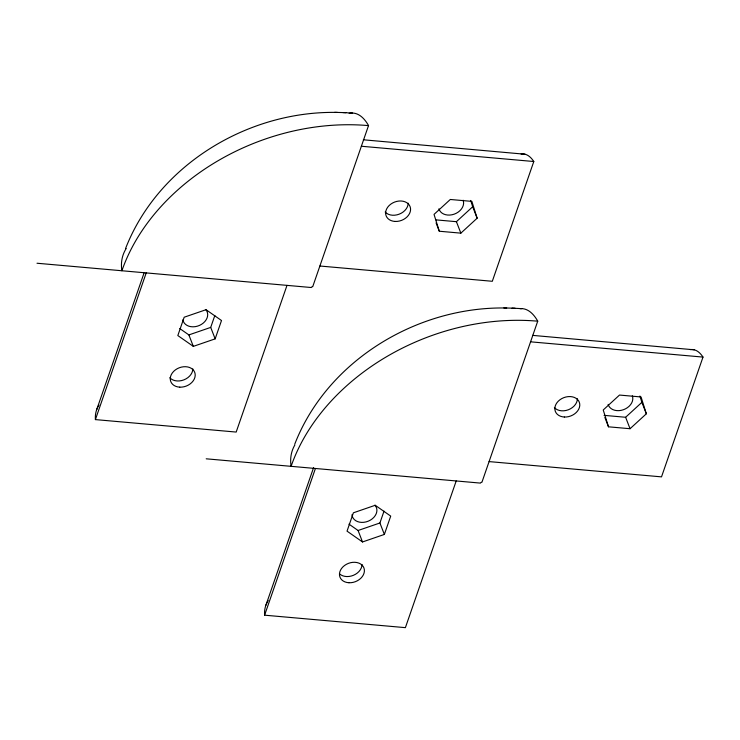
<?xml version="1.0" encoding="UTF-8"?>
<svg xmlns="http://www.w3.org/2000/svg" width="740" height="740" viewBox="0 0 740 740"><rect width="100%" height="100%" fill="white"/><g stroke="black" fill="none" stroke-linecap="round" stroke-linejoin="round"><path stroke-width="1.11" d="M96.718 409.599L144.023 273.097M287 285.372L236.18 432.068L95.404 419.599L146.215 272.903M215.155 338.865L221.51 320.522L206.025 309.699L184.177 317.22L177.831 335.553L193.316 346.375L215.155 338.865L210.715 327.404L214.822 315.536M349.178 113.405A102.712 36.084 -84.9 0 1 368.539 125.55L312.715 286.704A1.165 0.888 -21.2 0 0 311.318 287.527L37 263.236M265.919 605.181L313.603 467.588M456.201 480.954L405.391 627.649L264.606 615.18L315.416 468.485M384.365 534.437L390.711 516.104L375.226 505.281L353.387 512.802L347.032 531.135L362.517 541.957L384.365 534.437L379.916 522.986L384.023 511.118M521.08 154.04A77.034 27.066 -84.9 0 1 533.799 161.514L492.304 281.283L319.884 266.012M690.281 349.622A77.034 27.066 -84.9 0 1 703 357.087L661.514 476.865L489.085 461.594M125.55 248.557C158.268 164.539 248.621 110.547 337.496 112.425M294.761 444.13C327.469 360.121 417.832 306.129 506.697 308.007M435.99 219.873L456.414 221.686L472.684 206.756L470.705 200.447M460.854 233.146L477.134 218.217L471.852 201.382L450.299 199.476L434.029 214.397L439.301 231.232L460.854 233.146L456.414 221.686M604.062 415.353L625.615 417.268L641.885 402.338L639.915 396.029M630.054 428.719L646.335 413.799L641.062 396.964L619.5 395.058L603.23 409.979L608.502 426.814L630.054 428.719L625.615 417.268M179.764 328.551L188.876 334.915L210.715 327.404M348.966 524.133L358.077 530.497L379.916 522.986M342.814 112.573L352.555 113.063M512.024 308.154L521.755 308.645M334.665 112.35L345.904 112.656M503.866 307.933L515.105 308.238M361.37 146.243L533.799 161.514M530.58 341.825L703 357.087M206.201 458.809L480.519 483.109A1.165 0.888 -21.2 0 1 481.916 482.286L537.74 321.132A102.712 36.084 -84.9 0 0 520.081 308.7M363.358 139.786L525.058 154.235M532.56 335.368L694.268 349.817M641.885 402.338L646.335 413.799M604.867 417.443L608.502 426.814M472.684 206.756L477.134 218.217M436.073 222.897L439.301 231.232M358.077 530.497L362.517 541.957M188.876 334.915L193.316 346.375M632.321 395.817A12.839 9.796 -21.2 0 1 623.413 409.729A12.839 9.796 -21.2 0 1 608.132 404.382M577.385 398.749A12.839 9.796 -21.2 0 1 568.413 409.747A12.839 9.796 -21.2 0 1 554.399 407.611M264.606 615.18A77.034 41.838 19.1 0 1 268.195 600.575M374.94 505.152A12.839 9.796 -21.2 0 1 368.354 521.136A12.839 9.796 -21.2 0 1 351.972 514.726M362.017 564.472A12.839 9.796 -21.2 0 1 353.461 575.295A12.839 9.796 -21.2 0 1 339.531 573.842M537.721 321.188A204.222 155.751 -21.2 0 0 291.098 466.329A102.712 55.778 19.1 0 1 294.853 444.971M463.111 200.235A12.839 9.796 -21.2 0 1 454.212 214.156A12.839 9.796 -21.2 0 1 438.931 208.8M408.184 203.176A12.839 9.796 -21.2 0 1 399.202 214.165A12.839 9.796 -21.2 0 1 385.189 212.029M95.404 419.599A77.034 41.838 19.1 0 1 98.993 404.993M205.729 309.579A12.839 9.796 -21.2 0 1 199.578 325.369A12.839 9.796 -21.2 0 1 182.863 319.846M192.816 368.89A12.839 9.796 -21.2 0 1 183.835 379.888A12.839 9.796 -21.2 0 1 169.821 377.752M368.52 125.615A204.222 155.751 -21.2 0 0 121.897 270.757A102.712 55.778 19.1 0 1 126.188 248.511M564.352 417.027A12.839 9.796 -21.2 0 0 579.291 402.181A12.839 9.796 -21.2 0 0 558.284 401.191A12.839 9.796 -21.2 0 0 564.352 417.027M348.975 582.741A12.839 9.796 -21.2 0 0 363.914 567.904A12.839 9.796 -21.2 0 0 342.907 566.905A12.839 9.796 -21.2 0 0 348.975 582.741M395.151 221.445A12.839 9.796 -21.2 0 0 410.08 206.599A12.839 9.796 -21.2 0 0 389.074 205.609A12.839 9.796 -21.2 0 0 395.151 221.445M179.774 387.159A12.839 9.796 -21.2 0 0 194.713 372.322A12.839 9.796 -21.2 0 0 173.706 371.323A12.839 9.796 -21.2 0 0 179.774 387.159"/></g></svg>
